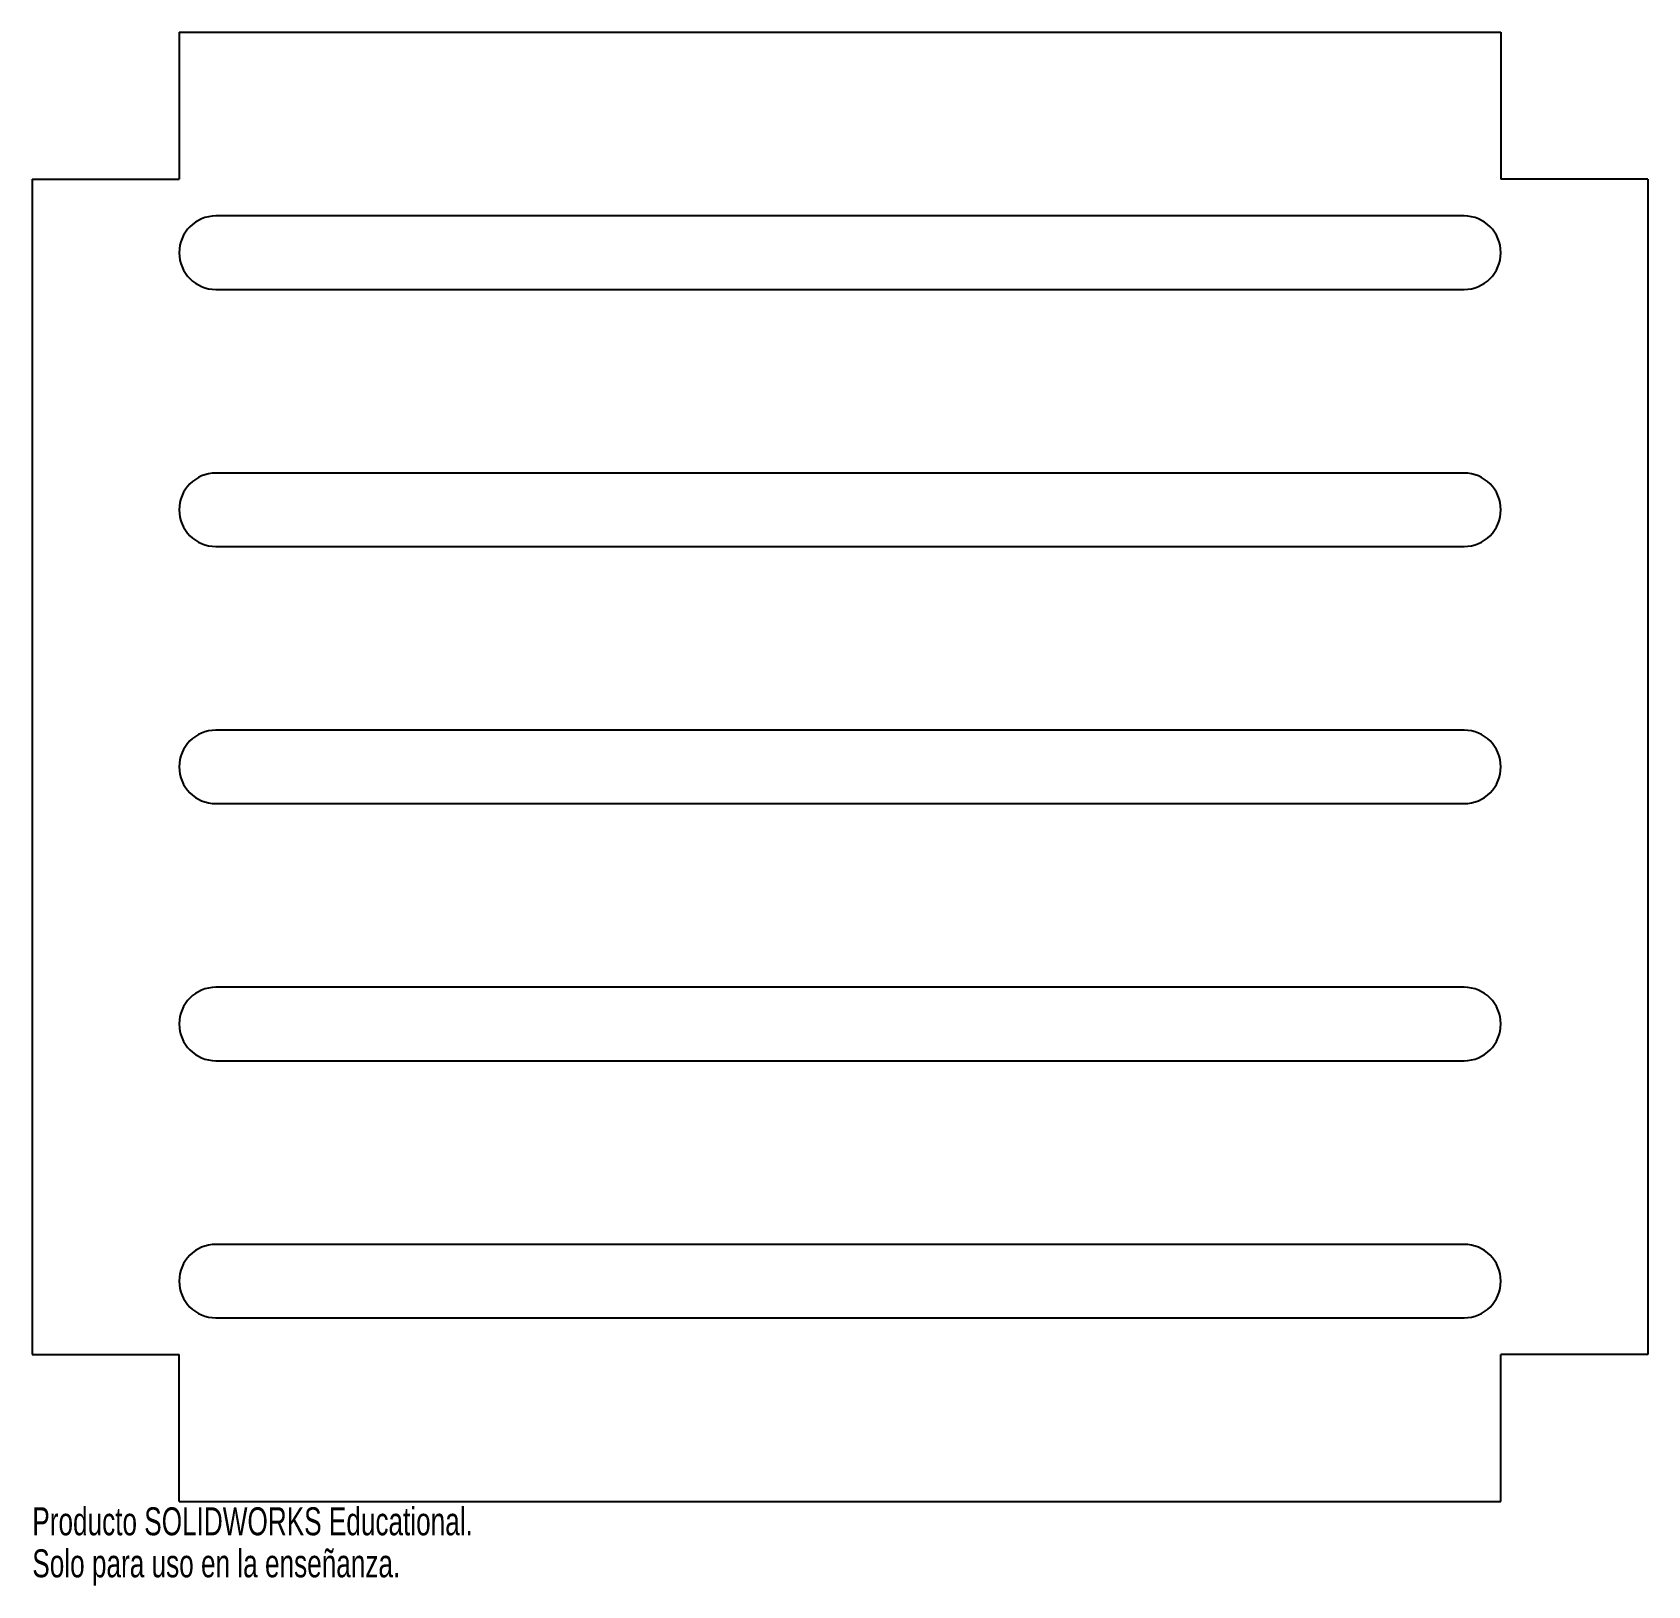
# Model space of a CAD drawing. Header units: inches. Extents: x -5.5 to 5.5, y -5.6 to 5.
import ezdxf

# ---------------------------------------------------------------- set-up
doc = ezdxf.new("R2010")
doc.units = ezdxf.units.IN
doc.header["$MEASUREMENT"] = 0
doc.styles.add('SLDTEXTSTYLE0', font='TXT', dxfattribs={"width": 0.7})

msp = doc.modelspace()

# ---------------------------------------------------------------- linework, layer by layer
at = {"color": 7, "linetype": 'Continuous', "lineweight": 25}
for p, q in [((-4.5, 5), (-4.5, 4)), ((-4.5, 5), (4.5, 5)), ((4.5, 5), (4.5, 4)), ((-5.5, 4), (-5.5, -4)), ((-5.5, 4), (-4.5, 4)), ((5.5, 4), (4.5, 4)), ((5.5, 4), (5.5, -4)), ((4.25, 3.75), (-4.25, 3.75)), ((-4.25, 3.25), (4.25, 3.25)), ((4.25, 2), (-4.25, 2)), ((-4.25, 1.5), (4.25, 1.5)), ((4.25, 0.25), (-4.25, 0.25)), ((-4.25, -0.25), (4.25, -0.25)), ((4.25, -1.5), (-4.25, -1.5)), ((-4.25, -2), (4.25, -2)), ((4.25, -3.25), (-4.25, -3.25)), ((-4.25, -3.75), (4.25, -3.75)), ((-5.5, -4), (-4.5, -4)), ((-4.5, -5), (-4.5, -4)), ((5.5, -4), (4.5, -4)), ((4.5, -5), (4.5, -4)), ((-4.5, -5), (4.5, -5))]:
    msp.add_line(p, q, dxfattribs=at)
for centre, start, end in [((-4.25, 3.5), 90, 270), ((4.25, 3.5), 270, 90), ((-4.25, 1.75), 90, 270), ((4.25, 1.75), 270, 90), ((-4.25, 0), 90, 270), ((4.25, 0), 270, 90), ((-4.25, -1.75), 90, 270), ((4.25, -1.75), 270, 90), ((-4.25, -3.5), 90, 270), ((4.25, -3.5), 270, 90)]:
    msp.add_arc(centre, 0.25, start, end, dxfattribs=at)

# ---------------------------------------------------------------- texts
at = {"color": 7, "linetype": 'Continuous', "char_height": 0.1903, "attachment_point": 1, "style": 'SLDTEXTSTYLE0'}
for s, insert in [('Producto SOLIDWORKS Educational.', (-5.5, -5.04)), ('Solo para uso en la enseñanza.', (-5.5, -5.326))]:
    msp.add_mtext(s, dxfattribs=dict(at, insert=insert))

doc.saveas('drawing.dxf')
